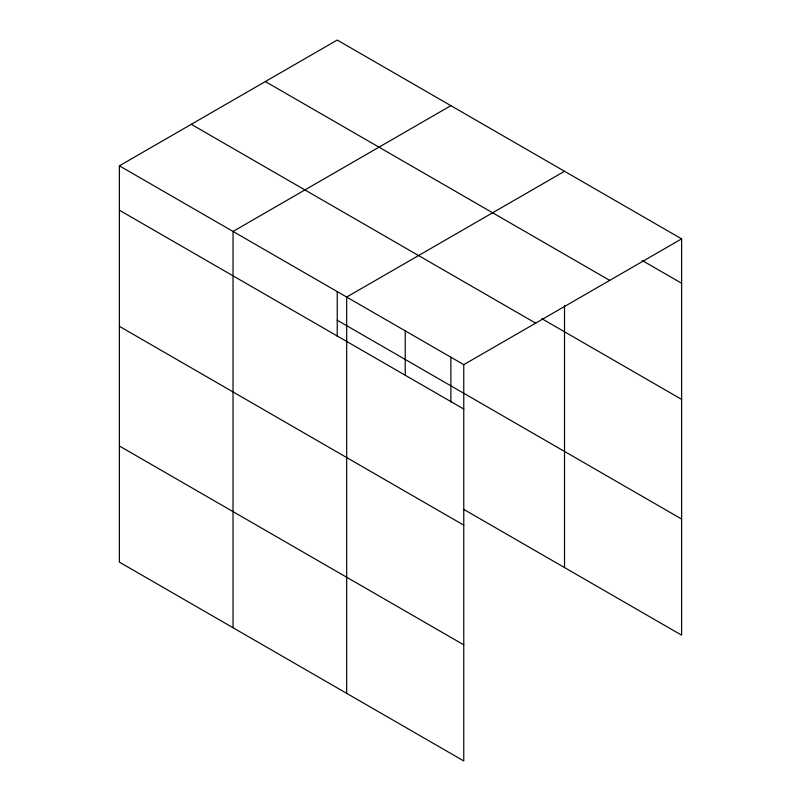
<?xml version="1.0" encoding="UTF-8"?>
<svg xmlns="http://www.w3.org/2000/svg" width="801" height="801" viewBox="0 0 801 801"><rect width="100%" height="100%" fill="white"/><g stroke="black" fill="none" stroke-linecap="round" stroke-linejoin="round"><path stroke-width="1.2" d="M463.769 525.176L463.769 364.655L119.379 165.827L119.379 562.122L463.769 760.95L463.769 525.176L119.379 326.337M463.869 509.456L681.621 635.173L681.621 238.878L337.231 40.05L119.379 165.827M450.883 105.662L233.031 231.439L233.031 627.734M564.525 171.284L346.673 297.051L346.673 693.346M463.769 364.655L681.621 238.878M642.232 260.525L681.621 283.264M265.341 81.552L609.731 280.39M541.796 318.668L681.621 399.399M191.269 124.315L535.659 323.153M337.231 320.21L681.621 519.048M119.379 210.212L463.769 409.041M119.379 445.987L463.769 644.825M564.525 305.571L564.525 567.569M450.883 357.166L450.883 402.062M405.226 330.853L405.226 375.238M337.231 291.544L337.231 336.45"/></g></svg>
